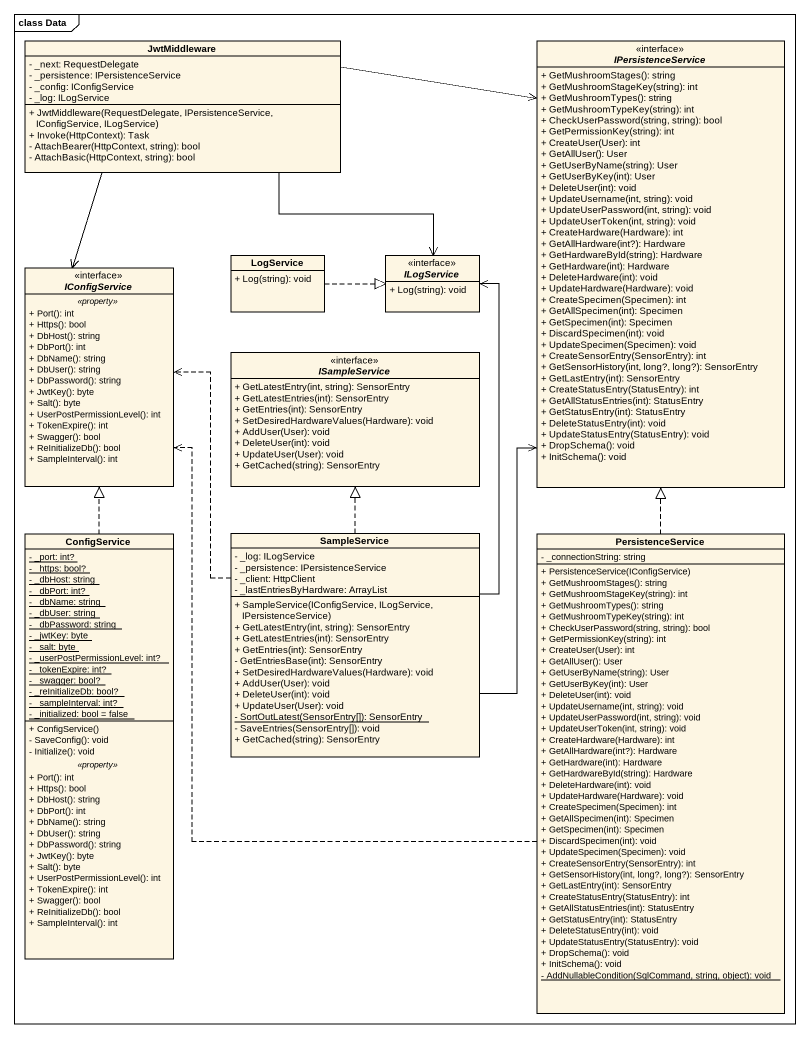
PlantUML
@startuml
mainframe class Data
hide circle
hide empty members
skinparam classAttributeIconSize 0
class JwtMiddleware {
  - _next: RequestDelegate
  - _persistence: IPersistenceService
  - _config: IConfigService
  - _log: ILogService
  + JwtMiddleware(RequestDelegate, IPersistenceService, IConfigService, ILogService)
  + Invoke(HttpContext): Task
  - AttachBearer(HttpContext, string): bool
  - AttachBasic(HttpContext, string): bool
}
interface IPersistenceService {
  + GetMushroomStages(): string
  + GetMushroomStageKey(string): int
  + GetMushroomTypes(): string
  + GetMushroomTypeKey(string): int
  + CheckUserPassword(string, string): bool
  + GetPermissionKey(string): int
  + CreateUser(User): int
  + GetAllUser(): User
  + GetUserByName(string): User
  + GetUserByKey(int): User
  + DeleteUser(int): void
  + UpdateUsername(int, string): void
  + UpdateUserPassword(int, string): void
  + UpdateUserToken(int, string): void
  + CreateHardware(Hardware): int
  + GetAllHardware(int?): Hardware
  + GetHardwareById(string): Hardware
  + GetHardware(int): Hardware
  + DeleteHardware(int): void
  + UpdateHardware(Hardware): void
  + CreateSpecimen(Specimen): int
  + GetAllSpecimen(int): Specimen
  + GetSpecimen(int): Specimen
  + DiscardSpecimen(int): void
  + UpdateSpecimen(Specimen): void
  + CreateSensorEntry(SensorEntry): int
  + GetSensorHistory(int, long?, long?): SensorEntry
  + GetLastEntry(int): SensorEntry
  + CreateStatusEntry(StatusEntry): int
  + GetAllStatusEntries(int): StatusEntry
  + GetStatusEntry(int): StatusEntry
  + DeleteStatusEntry(int): void
  + UpdateStatusEntry(StatusEntry): void
  + DropSchema(): void
  + InitSchema(): void
}
interface IConfigService {
  .. <<property>> ..
  + Port(): int
  + Https(): bool
  + DbHost(): string
  + DbPort(): int
  + DbName(): string
  + DbUser(): string
  + DbPassword(): string
  + JwtKey(): byte
  + Salt(): byte
  + UserPostPermissionLevel(): int
  + TokenExpire(): int
  + Swagger(): bool
  + ReInitializeDb(): bool
  + SampleInterval(): int
}
class LogService {
  + Log(string): void
}
interface ILogService {
  + Log(string): void
}
interface ISampleService {
  + GetLatestEntry(int, string): SensorEntry
  + GetLatestEntries(int): SensorEntry
  + GetEntries(int): SensorEntry
  + SetDesiredHardwareValues(Hardware): void
  + AddUser(User): void
  + DeleteUser(int): void
  + UpdateUser(User): void
  + GetCached(string): SensorEntry
}
class ConfigService {
  {static} - _port: int?
  {static} - _https: bool?
  {static} - _dbHost: string
  {static} - _dbPort: int?
  {static} - _dbName: string
  {static} - _dbUser: string
  {static} - _dbPassword: string
  {static} - _jwtKey: byte
  {static} - _salt: byte
  {static} - _userPostPermissionLevel: int?
  {static} - _tokenExpire: int?
  {static} - _swagger: bool?
  {static} - _reInitializeDb: bool?
  {static} - _sampleInterval: int?
  {static} - _initialized: bool = false
  --
  + ConfigService()
  - SaveConfig(): void
  - Initialize(): void
  .. <<property>> ..
  + Port(): int
  + Https(): bool
  + DbHost(): string
  + DbPort(): int
  + DbName(): string
  + DbUser(): string
  + DbPassword(): string
  + JwtKey(): byte
  + Salt(): byte
  + UserPostPermissionLevel(): int
  + TokenExpire(): int
  + Swagger(): bool
  + ReInitializeDb(): bool
  + SampleInterval(): int
}
class SampleService {
  - _log: ILogService
  - _persistence: IPersistenceService
  - _client: HttpClient
  - _lastEntriesByHardware: ArrayList
  + SampleService(IConfigService, ILogService, IPersistenceService)
  + GetLatestEntry(int, string): SensorEntry
  + GetLatestEntries(int): SensorEntry
  + GetEntries(int): SensorEntry
  - GetEntriesBase(int): SensorEntry
  + SetDesiredHardwareValues(Hardware): void
  + AddUser(User): void
  + DeleteUser(int): void
  + UpdateUser(User): void
  {static} - SortOutLatest(SensorEntry[]): SensorEntry
  - SaveEntries(SensorEntry[]): void
  + GetCached(string): SensorEntry
}
class PersistenceService {
  - _connectionString: string
  + PersistenceService(IConfigService)
  + GetMushroomStages(): string
  + GetMushroomStageKey(string): int
  + GetMushroomTypes(): string
  + GetMushroomTypeKey(string): int
  + CheckUserPassword(string, string): bool
  + GetPermissionKey(string): int
  + CreateUser(User): int
  + GetAllUser(): User
  + GetUserByName(string): User
  + GetUserByKey(int): User
  + DeleteUser(int): void
  + UpdateUsername(int, string): void
  + UpdateUserPassword(int, string): void
  + UpdateUserToken(int, string): void
  + CreateHardware(Hardware): int
  + GetAllHardware(int?): Hardware
  + GetHardware(int): Hardware
  + GetHardwareById(string): Hardware
  + DeleteHardware(int): void
  + UpdateHardware(Hardware): void
  + CreateSpecimen(Specimen): int
  + GetAllSpecimen(int): Specimen
  + GetSpecimen(int): Specimen
  + DiscardSpecimen(int): void
  + UpdateSpecimen(Specimen): void
  + CreateSensorEntry(SensorEntry): int
  + GetSensorHistory(int, long?, long?): SensorEntry
  + GetLastEntry(int): SensorEntry
  + CreateStatusEntry(StatusEntry): int
  + GetAllStatusEntries(int): StatusEntry
  + GetStatusEntry(int): StatusEntry
  + DeleteStatusEntry(int): void
  + UpdateStatusEntry(StatusEntry): void
  + DropSchema(): void
  + InitSchema(): void
  {static} - AddNullableCondition(SqlCommand, string, object): void
}
JwtMiddleware -right-> IPersistenceService
JwtMiddleware --> IConfigService
JwtMiddleware --> ILogService
LogService .right.|> ILogService
ConfigService .up.|> IConfigService
SampleService -up-> IPersistenceService
SampleService .up.> IConfigService
SampleService -up-> ILogService
SampleService .up.|> ISampleService
PersistenceService .up.|> IPersistenceService
PersistenceService .up.> IConfigService
@enduml
